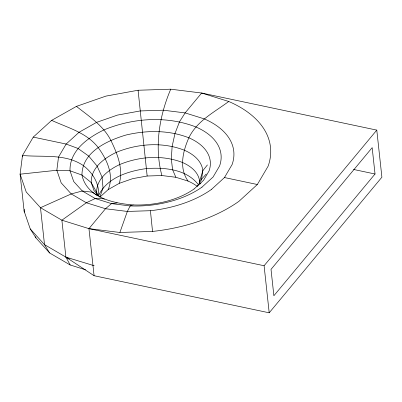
<?xml version="1.0" encoding="UTF-8"?>
<svg xmlns="http://www.w3.org/2000/svg" width="402" height="402" viewBox="0 0 402 402"><rect width="100%" height="100%" fill="white"/><g stroke="black" fill="none" stroke-linecap="round" stroke-linejoin="round"><path stroke-width="0.6" d="M24.356 209.316L24.125 211.13L30.261 228.944L35.919 237.873L49.622 252.964L70.194 264.983L85.586 269.787M199.317 183.754L199.623 181.387L202.829 170.664L207.427 164.92M33.26 137.102L66.134 144.052L77.938 148.413L88.696 156.056L97.088 166.036L102.068 177.121L103.028 187.945L99.847 197.166L108.153 189.608L119.339 183.297C123.444 168.559 117.213 153.438 110.826 140.313C103.289 125.499 89.058 116.419 76.445 106.379L51.662 120.364L33.26 137.102L22.497 155.463L20.1 174.192L24.125 211.13L24.778 212.201M108.153 189.608C114.419 175.081 106.771 159.262 98.123 147.479C86.676 132.65 67.928 127.836 51.662 120.364M201.392 180.171L202.829 170.664A56.119 31.627 -6.2 0 0 184.206 150.157C162.438 141.76 137.69 143.539 116.334 152.343C104.309 158.071 90.877 167.78 91.219 182.563L93.957 190.503L99.118 196.186M97.626 195.186L96.656 192.372L91.219 182.563L81.953 175.056L69.998 170.78L56.833 170.257L20.1 174.192L26.236 192.005L40.486 207.698L61.883 220.195L88.963 228.648L119.881 232.477L127.344 211.442L130.178 205.935L133.082 204.925C113.54 203.377 86.691 197.563 81.953 175.056C82.048 152.031 107.078 140.705 125.926 135.047C146.624 130.122 168.855 129.931 188.86 137.801A64.491 36.346 -6.2 0 1 209.05 170.94L203.512 180.347L194.06 188.975M30.261 228.944L44.511 244.632L65.903 257.129L94.078 275.712L269.204 312.806L381.9 177.187L376.785 130.117L201.658 93.028L170.734 89.194C159.237 116.067 154.197 146.986 161.895 175.543L175.85 177.272L188.076 181.086A56.833 32.029 -6.2 0 1 197.276 186.372M197.553 186.141L201.764 178.985L206.261 174.016M211.437 189.442L224.467 177.548L232.095 164.584A88.942 50.119 -6.2 0 0 204.251 118.881L185.121 112.907L163.272 110.198L140.203 110.942L117.474 115.083L96.651 122.339L79.134 132.223L66.134 144.052L58.526 157.026L56.833 170.257L61.169 182.845L71.239 193.935L86.36 202.764L105.495 208.738L127.344 211.442L150.413 210.703A88.942 50.119 -6.2 0 0 211.467 189.417M119.881 232.477L152.534 231.426A125.866 70.928 -6.2 0 0 238.919 201.337L257.34 184.513L268.129 166.177A125.886 70.938 -6.2 0 0 228.733 101.48M94.078 275.712L88.963 228.648L105.495 208.738L111.53 203.623L117.238 202.965M269.204 312.806L264.094 265.737L376.785 130.117M375.031 174.001L273.878 295.736L271.013 269.385L372.167 147.65L375.031 174.001L353.544 169.453M199.774 184.232L200.985 182.975M201.955 187.161L213.08 177.006L219.592 165.936A75.913 42.778 -6.2 0 0 195.829 126.926C166.373 115.555 132.881 117.967 103.982 129.881C87.752 137.77 69.476 150.639 69.998 170.78L73.697 181.523L82.294 190.99L95.199 198.528L111.53 203.623L130.178 205.935M76.445 106.379L105.922 96.108L138.082 90.244L170.734 89.194M119.339 183.297L132.645 178.659L147.157 176.016L161.895 175.543M94.219 265.737L65.903 257.129L61.883 220.195L86.36 202.764L95.199 198.528L103.364 198.633L104.359 199.312M224.467 177.548L257.34 184.513M88.963 228.648L264.094 265.737M69.214 258.873L65.903 257.129L70.194 264.983M97.339 195.523L92.4 192.226L82.294 190.99L71.239 193.935L40.486 207.698L44.511 244.632L49.622 252.964M198.513 184.87C186.583 169.116 164.599 167.257 146.333 168.584C128.143 171.146 107.043 177.629 98.58 195.528C99.45 183.367 92.581 172.614 83.179 165.463C65.315 153.373 42.768 157.428 22.497 155.463L22.633 156.695M188.076 181.086C178.789 168.257 182.885 151.142 188.86 137.801C196.96 120.851 214.361 112.223 228.738 101.48L201.658 93.028L185.121 112.907L179.498 121.826L174.986 133.469L172.136 146.393L171.307 159.001L172.599 169.734L175.85 177.272M35.512 236.693L35.919 237.873M147.157 176.016L138.082 90.244M150.413 210.703L152.534 231.426M96.812 194.186C95.148 179.86 108.208 169.865 119.826 164.488C139.529 156.368 162.358 154.725 182.443 162.473A51.773 29.175 -6.2 0 1 199.623 181.387M194.081 188.955A64.491 36.346 -6.2 0 1 133.102 204.904M201.98 187.136A75.913 42.778 -6.2 0 1 130.198 205.909"/></g></svg>
